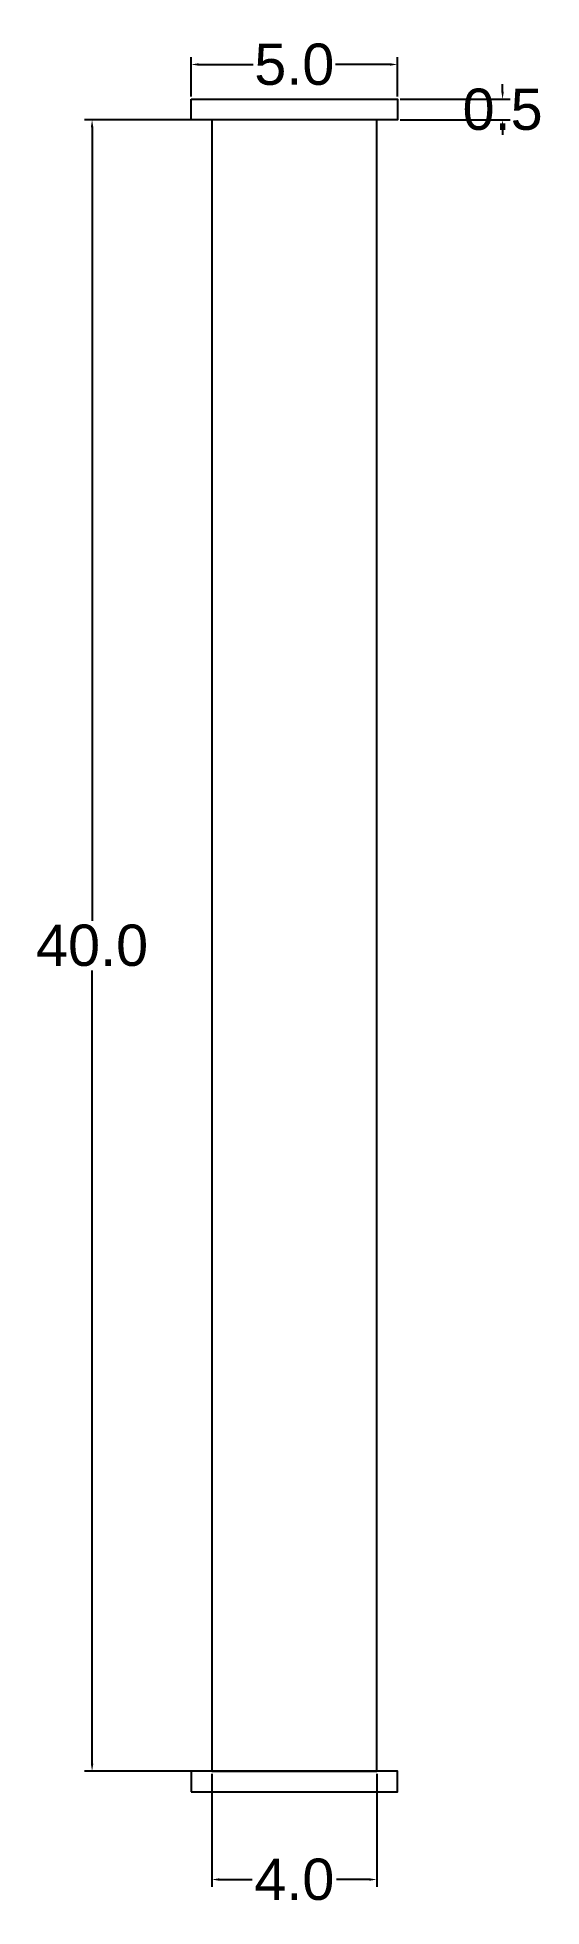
# Model space of a CAD drawing. Header units: centimetres. Extents: x 56 to 68.2, y 2.8 to 48.
import ezdxf

# ---------------------------------------------------------------- set-up
doc = ezdxf.new("R2010")
doc.units = ezdxf.units.CM
doc.layers.get('Defpoints').update_dxf_attribs({"color": 171})
doc.layers.add('Corp principal', color=31, linetype='Continuous')
doc.styles.get("Standard").update_dxf_attribs({"font": 'arial.ttf'})
doc.dimstyles.get("Standard").update_dxf_attribs({"dimtxt": 0.18, "dimasz": 0.18, "dimexe": 0.18, "dimexo": 0.0625, "dimgap": 0.09, "dimtad": 0, "dimtih": 1, "dimtoh": 1, "dimdec": 4, "dimzin": 0, "dimdsep": 46, "dimtxsty": 'Standard', "dimcen": 0.09, "dimadec": 0, "dimazin": 0, "dimtfac": 1, "dimtdec": 4, "dimtofl": 0, "dimtmove": 0, "dimatfit": 3, "dimfxl": 1, "dimtolj": 1, "dimtzin": 0, "dimarcsym": 0})

# ---------------------------------------------------------------- blocks, each defined once
blk = doc.blocks.new('*D2')
at = {"layer": 'Defpoints', "color": 0, "lineweight": -2, "transparency": 16777216}
for p, q in [((60.13, 46.042), (57.108, 46.042)), ((57.288, 45.862), (57.288, 26.643)), ((57.288, 6.222), (57.288, 25.441)), ((60.13, 6.042), (57.108, 6.042))]:
    blk.add_line(p, q, dxfattribs=at)
at = {"layer": 'Defpoints', "color": 0, "transparency": 16777216}
for p in [(60.192, 46.042), (57.288, 6.042), (60.192, 6.042)]:
    blk.add_point(p, dxfattribs=at)
for points in [[(57.258, 45.862), (57.318, 45.862), (57.288, 46.042)], [(57.258, 6.222), (57.318, 6.222), (57.288, 6.042)]]:
    blk.add_solid(points, dxfattribs=at)
at = {"layer": 'Defpoints', "color": 0, "transparency": 16777216, "insert": (57.288, 26.042), "char_height": 1, "attachment_point": 5}
blk.add_mtext('\\A1;40.0', dxfattribs=at)
blk = doc.blocks.new('*D3')
at = {"layer": 'Defpoints', "color": 0, "lineweight": -2, "transparency": 16777216}
for p, q in [((67.243, 46.722), (67.243, 46.902)), ((64.755, 46.542), (67.423, 46.542)), ((64.755, 46.042), (67.423, 46.042)), ((67.243, 45.862), (67.243, 45.682))]:
    blk.add_line(p, q, dxfattribs=at)
at = {"layer": 'Defpoints', "color": 0, "transparency": 16777216}
for p in [(64.692, 46.542), (64.692, 46.042), (67.243, 46.042)]:
    blk.add_point(p, dxfattribs=at)
for points in [[(67.213, 46.722), (67.273, 46.722), (67.243, 46.542)], [(67.213, 45.862), (67.273, 45.862), (67.243, 46.042)]]:
    blk.add_solid(points, dxfattribs=at)
at = {"layer": 'Defpoints', "color": 0, "transparency": 16777216, "insert": (67.243, 46.292), "char_height": 1, "attachment_point": 5}
blk.add_mtext('\\A1;0.5', dxfattribs=at)
blk = doc.blocks.new('*D4')
at = {"layer": 'Defpoints', "color": 0, "lineweight": -2, "transparency": 16777216}
for p, q in [((59.692, 46.605), (59.692, 47.563)), ((64.692, 46.605), (64.692, 47.563)), ((59.872, 47.383), (61.194, 47.383)), ((64.512, 47.383), (63.191, 47.383))]:
    blk.add_line(p, q, dxfattribs=at)
at = {"layer": 'Defpoints', "color": 0, "transparency": 16777216}
for p in [(64.692, 47.383), (59.692, 46.542), (64.692, 46.542)]:
    blk.add_point(p, dxfattribs=at)
for points in [[(59.872, 47.413), (59.872, 47.353), (59.692, 47.383)], [(64.512, 47.413), (64.512, 47.353), (64.692, 47.383)]]:
    blk.add_solid(points, dxfattribs=at)
at = {"layer": 'Defpoints', "color": 0, "transparency": 16777216, "insert": (62.192, 47.383), "char_height": 1, "attachment_point": 5}
blk.add_mtext('\\A1;5.0', dxfattribs=at)
blk = doc.blocks.new('*D5')
at = {"layer": 'Defpoints', "color": 0, "lineweight": -2, "transparency": 16777216}
for p, q in [((60.192, 5.98), (60.192, 3.238)), ((64.192, 5.98), (64.192, 3.238)), ((60.372, 3.418), (61.174, 3.418)), ((64.012, 3.418), (63.211, 3.418))]:
    blk.add_line(p, q, dxfattribs=at)
at = {"layer": 'Defpoints', "color": 0, "transparency": 16777216}
for p in [(60.192, 6.042), (64.192, 6.042), (64.192, 3.418)]:
    blk.add_point(p, dxfattribs=at)
for points in [[(60.372, 3.448), (60.372, 3.388), (60.192, 3.418)], [(64.012, 3.448), (64.012, 3.388), (64.192, 3.418)]]:
    blk.add_solid(points, dxfattribs=at)
at = {"layer": 'Defpoints', "color": 0, "transparency": 16777216, "insert": (62.192, 3.418), "char_height": 1, "attachment_point": 5}
blk.add_mtext('\\A1;4.0', dxfattribs=at)

msp = doc.modelspace()

# ---------------------------------------------------------------- linework, layer by layer
at = {"layer": 'Corp principal'}
for points in [[(59.692, 46.542), (64.692, 46.542), (64.692, 46.042), (59.692, 46.042)], [(64.192, 6.042), (64.192, 46.042), (60.192, 46.042), (60.192, 6.042)], [(59.692, 5.542), (64.692, 5.542), (64.692, 6.042), (59.692, 6.042)]]:
    msp.add_lwpolyline(points, close=True, dxfattribs=at)

# ---------------------------------------------------------------- dimensions: what is measured, and where the dimension line sits
at = {"layer": 'Defpoints'}
dim = msp.add_linear_dim(base=(64.692, 47.383), p1=(59.692, 46.542), p2=(64.692, 46.542), dimstyle='Standard', override={"dimtxt": 1, "dimdec": 1}, dxfattribs=at)
dim.commit()
dim.dimension.update_dxf_attribs({"geometry": '*D4', "text_midpoint": (62.192, 47.383)})
for base, p1, p2, picture, middle in [((67.243, 46.042), (64.692, 46.542), (64.692, 46.042), '*D3', (67.243, 46.292)), ((57.288, 6.042), (60.192, 46.042), (60.192, 6.042), '*D2', (57.288, 26.042))]:
    dim = msp.add_linear_dim(base=base, p1=p1, p2=p2, angle=90, dimstyle='Standard', override={"dimtxt": 1, "dimdec": 1}, dxfattribs=at)
    dim.commit()
    dim.dimension.update_dxf_attribs({"geometry": picture, "text_midpoint": middle, "dimtype": 160})
dim = msp.add_linear_dim(base=(64.192, 3.418), p1=(60.192, 6.042), p2=(64.192, 6.042), dimstyle='Standard', override={"dimtxt": 1, "dimdec": 1}, dxfattribs=at)
dim.commit()
dim.dimension.update_dxf_attribs({"geometry": '*D5', "text_midpoint": (62.192, 3.418), "dimtype": 160})

doc.saveas('drawing.dxf')
